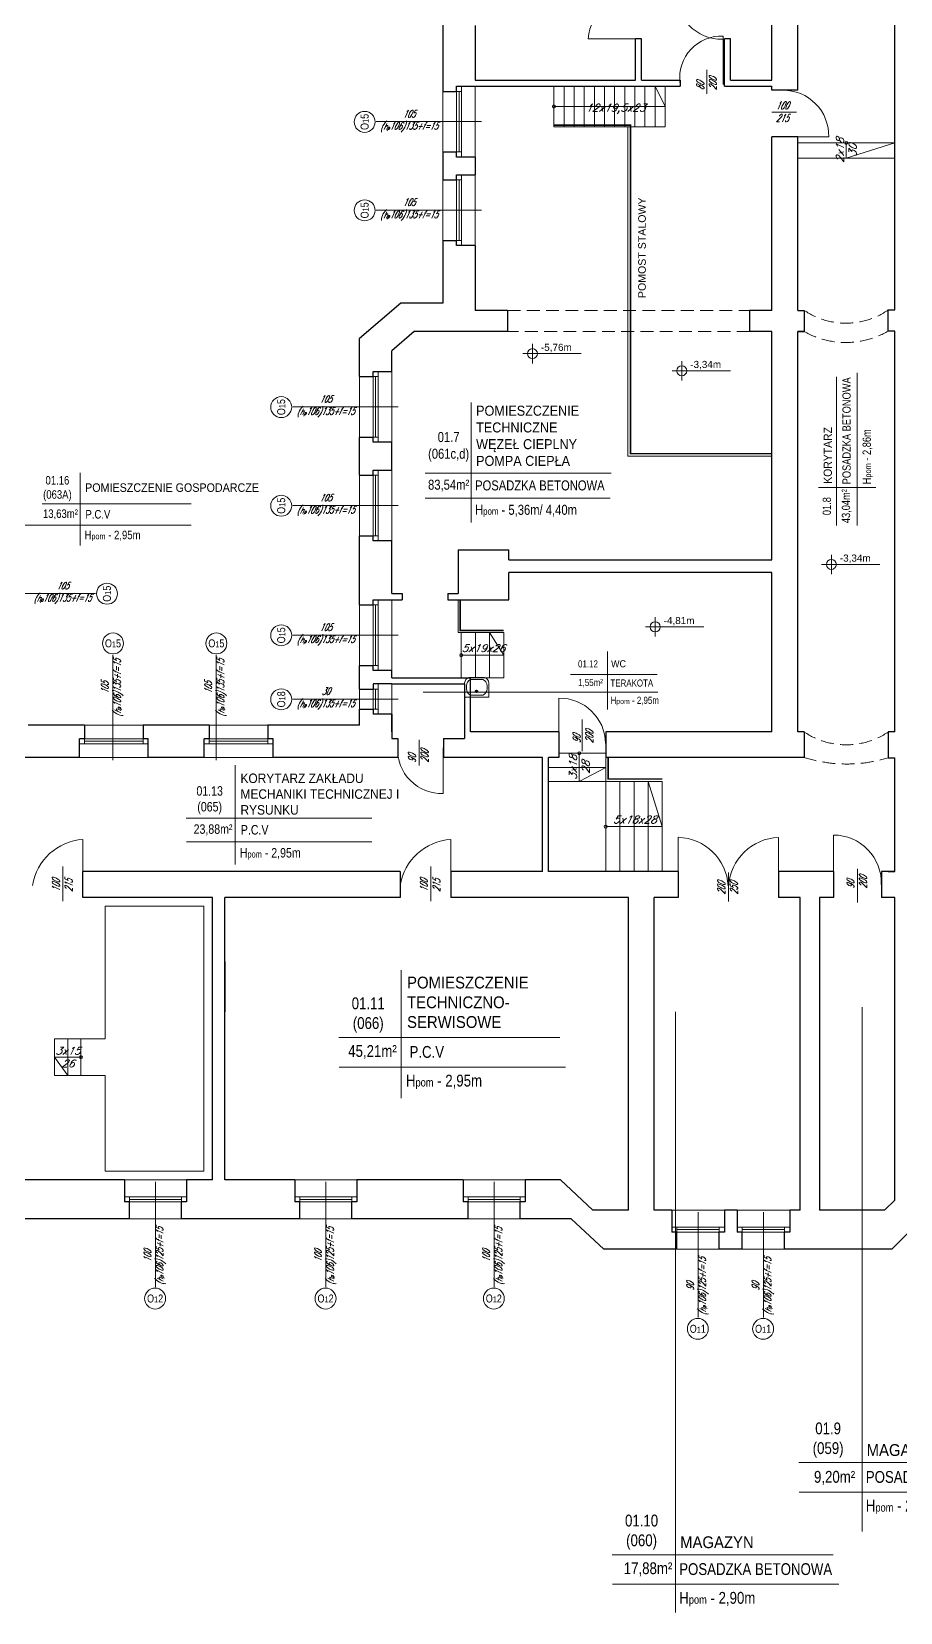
# Model space of a CAD drawing. Header units: millimetres. Extents: x -18485 to 40303, y -22087 to 35064.
# Drawn here: x 5854 to 7572, y 22770 to 25898 of the extents above; entities that cross this region are included whole.
import ezdxf
from ezdxf.enums import TextEntityAlignment as Align

# ---------------------------------------------------------------- set-up
doc = ezdxf.new("R2010")
doc.units = ezdxf.units.MM
doc.linetypes.add('DASHED', pattern=[19.05, 12.7, -6.35])
doc.layers.get('0').update_dxf_attribs({"lineweight": 25})
for name, color, linetype, lineweight in [('01 parter - ściany', 2, 'Continuous', 25), ('03-01_okna', 5, 'Continuous', 15), ('03-02_schody', 6, 'Continuous', 5), ('03_drzwi', 1, 'Continuous', 0), ('04-1_widok', 251, 'Continuous', 5), ('04-2_nad', 251, 'DASHED', 5), ('05-03_opis', 10, 'Continuous', 5), ('07_wyposażenie', 253, 'Continuous', 5)]:
    doc.layers.add(name, color=color, linetype=linetype, lineweight=lineweight)
doc.styles.add('arial', font='arial.ttf')
doc.styles.add('ariel', font='arial.ttf', dxfattribs={"width": 0.8})
doc.styles.add('ariel_wym', font='simplex.shx', dxfattribs={"width": 0.65, "oblique": 25})

# ---------------------------------------------------------------- blocks, each defined once
blk = doc.blocks.new('kota rzutowa')
at = {"ltscale": 0.5}
for p, q in [((-20.6, 0), (102.8, 0)), ((0, -20.6), (0, 20.6))]:
    blk.add_line(p, q, dxfattribs=at)
blk.add_circle((0, 0), 10.6, dxfattribs=at)
at = {"ltscale": 0.5, "style": 'arial'}
blk.add_attdef('POZ._POSADKI_WYKOŃCZONWJ', text='', height=15, dxfattribs=at).set_placement((17.9, 1.4), align=Align.BOTTOM_LEFT)
blk.add_attdef('POZ._POSADZKI_KONSTRUKCJA', text='', height=15, dxfattribs=at).set_placement((17, -5), align=Align.TOP_LEFT)
blk = doc.blocks.new('UMYWALKA')
at = {"layer": '07_wyposażenie', "ltscale": 2}
for p, q in [((-0.2, 59.9), (-0.2, 0)), ((-0.1, 60), (34.7, 60)), ((4.7, 14.8), (4.7, 44.8)), ((28.1, 55.5), (18.6, 55.5)), ((43.7, 14.8), (43.7, 44.9)), ((48.7, 49.4), (48.7, 10.1)), ((35.4, 0), (0, 0)), ((10.7, 29.5), (18.2, 29.5)), ((14.4, 25.7), (14.4, 33.2)), ((28.2, 4.6), (18.7, 4.6))]:
    blk.add_line(p, q, dxfattribs=at)
blk.add_circle((14.4, 29.5), 3, dxfattribs=at)
for centre, radius, start, end in [((20.4, 38.7), 16.9, 89.6663, 158.5578), ((27.9, 38.5), 16.9, 21.6503, 90.3572), ((33, 43.2), 16.9, 21.5609, 85.1722), ((20.2, 21.5), 16.9, 203.3871, 272.094), ((28.1, 21.5), 16.9, 267.9566, 336.6635), ((33.2, 16.7), 16.8, 276.0033, 336.7882)]:
    blk.add_arc(centre, radius, start, end, dxfattribs=at)

msp = doc.modelspace()

# ---------------------------------------------------------------- linework, layer by layer
at = {"layer": '01 parter - ściany'}
for p, q in [((7561.1, 25347.7), (7561.1, 26305.8)), ((7369.1, 25782.7), (7369.1, 26118.1)), ((7318.1, 25802.3), (7318.1, 26056.3)), ((6667.1, 25920.3), (6667.1, 25780.3)), ((6731.1, 25910.3), (6731.1, 25802.3)), ((7048.1, 25802.3), (7048.1, 25884.3)), ((7060.1, 25884.3), (7048.1, 25884.3)), ((7060.1, 25802.3), (7060.1, 25884.3)), ((7224.2, 25790.3), (7224.2, 25884.3)), ((7236.2, 25884.3), (7224.2, 25884.3)), ((7236.2, 25802.3), (7236.2, 25884.3)), ((6667.1, 25780.3), (6694.1, 25780.3)), ((6694.1, 25790.3), (6731.1, 25790.3)), ((6694.1, 25780.3), (6694.1, 25790.3)), ((6731.1, 25802.3), (7048.1, 25802.3)), ((6731.1, 25790.3), (7136.2, 25790.3)), ((7060.1, 25802.3), (7136.2, 25802.3)), ((7136.2, 25802.3), (7136.2, 25790.3)), ((7224.2, 25790.3), (7318.1, 25790.3)), ((7236.2, 25802.3), (7318.1, 25802.3)), ((7318.1, 25782.7), (7318.1, 25790.3)), ((7369.1, 25782.7), (7318.1, 25782.7)), ((7318.1, 25346.8), (7318.1, 25690.2)), ((7369.1, 25690.2), (7318.1, 25690.2)), ((7369.1, 25346.8), (7369.1, 25690.2)), ((6667.1, 25660.3), (6667.1, 25605.3)), ((6667.1, 25660.3), (6694.1, 25660.3)), ((6694.1, 25650.3), (6694.1, 25660.3)), ((6731.1, 25650.3), (6694.1, 25650.3)), ((6731.1, 25650.3), (6731.1, 25615.3)), ((6667.1, 25605.3), (6694.1, 25605.3)), ((6694.1, 25615.3), (6731.1, 25615.3)), ((6694.1, 25605.3), (6694.1, 25615.3)), ((6667.1, 25485.3), (6667.1, 25361.1)), ((6667.1, 25485.3), (6694.1, 25485.3)), ((6694.1, 25475.3), (6694.1, 25485.3)), ((6731.1, 25475.3), (6694.1, 25475.3)), ((6731.1, 25475.3), (6731.1, 25346.8)), ((6584.1, 25361.1), (6502.1, 25291.3)), ((6667.1, 25361.1), (6584.1, 25361.1)), ((6795.1, 25346.8), (6731.1, 25346.8)), ((6795.1, 25346.8), (6795.1, 25304.8)), ((7318.1, 25346.8), (7274, 25346.8)), ((7274, 25346.8), (7274, 25304.8)), ((7369, 25346.8), (7382, 25346.8)), ((7382, 25346.8), (7382, 25304.8)), ((7548.1, 25305.7), (7548.1, 25347.7)), ((7548.1, 25347.7), (7561.1, 25347.7)), ((6502.1, 25215.9), (6502.1, 25291.3)), ((6610.3, 25304.8), (6566.1, 25267.1)), ((6795.1, 25304.8), (6610.3, 25304.8)), ((7318.1, 25304.8), (7274, 25304.8)), ((7318.1, 24852.9), (7318.1, 25304.8)), ((7382, 25304.8), (7369, 25304.8)), ((7369, 25304.8), (7382, 25304.8)), ((7369.1, 24512.5), (7369.1, 25304.8)), ((7561.1, 25305.7), (7548.1, 25305.7)), ((7561.1, 24512.5), (7561.1, 25305.7)), ((6566.1, 25225.9), (6566.1, 25267.1)), ((6502.1, 25215.9), (6529.1, 25215.9)), ((6529.1, 25225.9), (6566.1, 25225.9)), ((6529.1, 25215.9), (6529.1, 25225.9)), ((6502.1, 25020.7), (6502.1, 25095.9)), ((6502.1, 25095.9), (6529.1, 25095.9)), ((6529.1, 25085.9), (6529.1, 25095.9)), ((6566.1, 25085.9), (6529.1, 25085.9)), ((6566.1, 25030.7), (6566.1, 25085.9)), ((6529.1, 25030.7), (6566.1, 25030.7)), ((6529.1, 25020.7), (6529.1, 25030.7)), ((6502.1, 25020.7), (6529.1, 25020.7)), ((6502.1, 24764.3), (6502.1, 24900.7)), ((6502.1, 24900.7), (6529.1, 24900.7)), ((6529.1, 24890.7), (6529.1, 24900.7)), ((6566.1, 24890.7), (6529.1, 24890.7)), ((6566.1, 24786.3), (6566.1, 24890.7)), ((6697.5, 24872.9), (6697.5, 24786.3)), ((6697.5, 24872.9), (6797.5, 24872.9)), ((6797.5, 24852.9), (6797.5, 24872.9)), ((6797.5, 24852.9), (7318.1, 24852.9)), ((7318.1, 24827.9), (6797.5, 24827.9)), ((6797.5, 24774.3), (6797.5, 24827.9)), ((7318.1, 24512.5), (7318.1, 24827.9)), ((6566.1, 24786.3), (6586.8, 24786.3)), ((6586.8, 24786.3), (6586.8, 24774.3)), ((6676.8, 24786.3), (6676.8, 24774.3)), ((6676.8, 24786.3), (6697.5, 24786.3)), ((6502.1, 24764.3), (6529.1, 24764.3)), ((6529.1, 24774.3), (6566.1, 24774.3)), ((6529.1, 24764.3), (6529.1, 24774.3)), ((6566.1, 24774.3), (6586.8, 24774.3)), ((6676.8, 24774.3), (6797.5, 24774.3)), ((6697.5, 24774.3), (6697.5, 24772.9)), ((6502.1, 24597.5), (6502.1, 24644.3)), ((6502.1, 24644.3), (6529.1, 24644.3)), ((6529.1, 24634.3), (6529.1, 24644.3)), ((6566.1, 24634.3), (6529.1, 24634.3)), ((6566.1, 24619.5), (6566.1, 24634.3)), ((6502.1, 24597.5), (6529.1, 24597.5)), ((6566.1, 24607.5), (6529.1, 24607.5)), ((6566.1, 24607.5), (6529.1, 24607.5)), ((6529.1, 24607.4), (6529.1, 24597.5)), ((6566.1, 24619.5), (6722.1, 24619.5)), ((6566.1, 24607.5), (6710.1, 24607.5)), ((6710.1, 24607.5), (6710.1, 24499.5)), ((6722.1, 24512.5), (6722.1, 24619.5)), ((6502.1, 24526.2), (6502.1, 24557.8)), ((6502.1, 24557.8), (6525.2, 24557.8)), ((6502.1, 24557.8), (6529.1, 24557.8)), ((6529.1, 24557.8), (6529.1, 24547.8)), ((5958.1, 24526.1), (5846.5, 24526.2)), ((5958.1, 24526.1), (5958.1, 24499.1)), ((6205.1, 24526.2), (6074.1, 24526.1)), ((6074.1, 24526.1), (6074.1, 24499.1)), ((6205.1, 24526.2), (6205.1, 24499.1)), ((6502.1, 24526.2), (6321, 24526.2)), ((6321.1, 24526.1), (6321.1, 24499.1)), ((6566.1, 24547.8), (6529.1, 24547.8)), ((6566.1, 24512.5), (6566.1, 24547.8)), ((6566.1, 24547.8), (6566.1, 24499.5)), ((5948.1, 24462.1), (5948.1, 24499.1)), ((5958.1, 24499.1), (5948.1, 24499.1)), ((6084.1, 24499.1), (6074.1, 24499.1)), ((6084.1, 24462.1), (6084.1, 24499.1)), ((6195.1, 24462.1), (6195.1, 24499.1)), ((6205.1, 24499.1), (6195.1, 24499.1)), ((6331.1, 24499.1), (6321.1, 24499.1)), ((6331.1, 24462.1), (6331.1, 24499.1)), ((6331.1, 24462.1), (6331.1, 24499.1)), ((6566.1, 24499.5), (6578.1, 24499.5)), ((6578.1, 24499.5), (6578.1, 24462.1)), ((6668.1, 24499.5), (6710.1, 24499.5)), ((6668.1, 24499.5), (6668.1, 24462.1)), ((6896.6, 24512.5), (6722.1, 24512.5)), ((6896.5, 24512.5), (6896.5, 24462.1)), ((7318.1, 24512.5), (6989.2, 24512.5)), ((6989.2, 24512.5), (6989.2, 24462.1)), ((7382.1, 24512.5), (7369.1, 24512.5)), ((7382.1, 24512.5), (7382.1, 24462.1)), ((7548.2, 24512.5), (7548.2, 24461.5)), ((7561.1, 24512.5), (7548.2, 24512.5)), ((5948.1, 24462.1), (5807.5, 24462.1)), ((6195.1, 24462.1), (6084.1, 24462.1)), ((6579.2, 24462.1), (6331.1, 24462.1)), ((6864.2, 24462.1), (6667.9, 24462.1)), ((6864.2, 24236.1), (6864.2, 24462.1)), ((6896.5, 24462.1), (6876.2, 24462.1)), ((6876.2, 24236.1), (6876.2, 24462.1)), ((7382.1, 24462.1), (6989.2, 24462.1)), ((7548.2, 24461.5), (7561.2, 24461.5)), ((7561.1, 24236.1), (7561.2, 24461.5)), ((7561.2, 24403.1), (7561.2, 24461.5)), ((6582.5, 24236.1), (5955.1, 24236.1)), ((5955.1, 24185), (5955.1, 24236.1)), ((6582.5, 24236.1), (6582.5, 24185)), ((6683, 24236.1), (6683, 24185)), ((6864.2, 24236.1), (6683, 24236.1)), ((7132.8, 24236.1), (6876.2, 24236.1)), ((7132.3, 24236.1), (7132.3, 24185)), ((7440, 24236.1), (7330.8, 24236.1)), ((7330.8, 24236.1), (7330.8, 24185)), ((7439.6, 24236.1), (7439.6, 24185)), ((7561.1, 24236.1), (7534.5, 24236.1)), ((7534.5, 24236.1), (7534.5, 24185)), ((7548.1, 24236.1), (7561.1, 24236.1)), ((6211.1, 24185), (5955.1, 24185)), ((6211.1, 23626.1), (6211.1, 24185)), ((6582.5, 24185), (6236.1, 24185)), ((6236.1, 23626.1), (6236.1, 24185)), ((7034.1, 24185), (6683, 24185)), ((7034.1, 23566.1), (7034.1, 24185)), ((7132.3, 24185), (7085.1, 24185)), ((7085.1, 23566.1), (7085.1, 24185)), ((7374.1, 24185), (7330.8, 24185)), ((7374.1, 23566.1), (7374.1, 24185)), ((7439.6, 24185), (7412.1, 24185)), ((7412.1, 24185), (7412.1, 23566.1)), ((7561.1, 24185), (7534.5, 24185)), ((7561.1, 23586.1), (7561.1, 24185)), ((6236.1, 24058.4), (6236.1, 23958.4)), ((6037.1, 23626.1), (5823.8, 23626.1)), ((6037.1, 23626.1), (6037.1, 23582.6)), ((6211.1, 23626.1), (6159.8, 23626.1)), ((6159.8, 23626.1), (6159.8, 23582.6)), ((6374.3, 23626.1), (6236.1, 23626.1)), ((6374.3, 23626.1), (6374.3, 23582.6)), ((6707.1, 23626.1), (6497, 23626.1)), ((6497, 23626.1), (6497, 23582.6)), ((6707.1, 23626.1), (6707.1, 23582.6)), ((6899.6, 23626.1), (6829.8, 23626.1)), ((6829.8, 23626.1), (6829.8, 23582.6)), ((6963.8, 23566.1), (6899.6, 23626.1)), ((6047, 23582.6), (6037.1, 23582.6)), ((6047, 23549.1), (6047, 23582.6)), ((6149.8, 23549.1), (6149.8, 23582.6)), ((6159.7, 23582.6), (6149.8, 23582.6)), ((6384.2, 23582.6), (6374.3, 23582.6)), ((6384.2, 23549.1), (6384.2, 23582.6)), ((6487, 23549.1), (6487, 23582.6)), ((6496.9, 23582.6), (6487, 23582.6)), ((6717, 23582.6), (6707.1, 23582.6)), ((6717, 23549.1), (6717, 23582.6)), ((6819.8, 23549.1), (6819.8, 23582.6)), ((6829.7, 23582.6), (6819.8, 23582.6)), ((7034.1, 23566.1), (6963.8, 23566.1)), ((7119.8, 23566.1), (7085.1, 23566.1)), ((7119.8, 23566.1), (7119.8, 23522.6)), ((7249, 23566.1), (7224, 23566.1)), ((7224, 23566.1), (7224, 23522.6)), ((7249, 23566.1), (7249, 23522.6)), ((7374.1, 23566.1), (7353.2, 23566.1)), ((7353.2, 23566.1), (7353.2, 23522.6)), ((7541, 23566.1), (7412.1, 23566.1)), ((7541, 23566.1), (7561.1, 23586.1)), ((6047, 23549.1), (5813.8, 23549.1)), ((6384.2, 23549.1), (6149.8, 23549.1)), ((6717, 23549.1), (6487, 23549.1)), ((6921, 23549.1), (6819.8, 23549.1)), ((6985.3, 23489.1), (6921, 23549.1)), ((7555.1, 23489.1), (7615.1, 23549.1)), ((7129.8, 23522.6), (7119.8, 23522.6)), ((7129.8, 23489.1), (7129.8, 23522.6)), ((7214, 23489.1), (7214, 23522.6)), ((7224, 23522.6), (7214, 23522.6)), ((7259, 23522.6), (7249, 23522.6)), ((7259, 23489.1), (7259, 23522.6)), ((7343.2, 23489.1), (7343.2, 23522.6)), ((7353.2, 23522.6), (7343.2, 23522.6)), ((7129.8, 23489.1), (6985.3, 23489.1)), ((7259, 23489.1), (7214, 23489.1)), ((7555.1, 23489.1), (7343.2, 23489.1))]:
    msp.add_line(p, q, dxfattribs=at)
at = {"layer": '03-01_okna', "linetype": 'Continuous', "lineweight": 0}
for p, q in [((6667.1, 25660.3), (6667.1, 25780.3)), ((6694.1, 25660.3), (6694.1, 25780.3)), ((6704.1, 25780.3), (6694.1, 25780.3)), ((6699.1, 25660.3), (6699.1, 25780.3)), ((6704.1, 25650.3), (6704.1, 25790.3)), ((6704.1, 25790.3), (6704.1, 25780.3)), ((6704.1, 25660.3), (6694.1, 25660.3)), ((6704.1, 25650.3), (6704.1, 25660.3)), ((6667.1, 25485.3), (6667.1, 25605.3)), ((6694.1, 25485.3), (6694.1, 25605.3)), ((6704.1, 25605.3), (6694.1, 25605.3)), ((6699.1, 25485.3), (6699.1, 25605.3)), ((6704.1, 25475.3), (6704.1, 25615.3)), ((6704.1, 25615.3), (6704.1, 25605.3)), ((6704.1, 25485.3), (6694.1, 25485.3)), ((6704.1, 25475.3), (6704.1, 25485.3)), ((6502.1, 25095.9), (6502.1, 25215.9)), ((6529.1, 25095.9), (6529.1, 25215.9)), ((6539.1, 25215.9), (6529.1, 25215.9)), ((6534.1, 25095.9), (6534.1, 25215.9)), ((6539.1, 25085.9), (6539.1, 25225.9)), ((6539.1, 25225.9), (6539.1, 25215.9)), ((6539.1, 25095.9), (6529.1, 25095.9)), ((6539.1, 25085.9), (6539.1, 25095.9)), ((6539.1, 24890.7), (6539.1, 25030.7)), ((6539.1, 25030.7), (6539.1, 25020.7)), ((6502.1, 24900.7), (6502.1, 25020.7)), ((6529.1, 24900.7), (6529.1, 25020.7)), ((6539.1, 25020.7), (6529.1, 25020.7)), ((6534.1, 24900.7), (6534.1, 25020.7)), ((6539.1, 24900.7), (6529.1, 24900.7)), ((6539.1, 24890.7), (6539.1, 24900.7)), ((6502.1, 24644.3), (6502.1, 24764.3)), ((6529.1, 24644.3), (6529.1, 24764.3)), ((6539.1, 24764.3), (6529.1, 24764.3)), ((6534.1, 24644.3), (6534.1, 24764.3)), ((6539.1, 24634.3), (6539.1, 24774.3)), ((6539.1, 24774.3), (6539.1, 24764.3)), ((6539.1, 24644.3), (6529.1, 24644.3)), ((6539.1, 24634.3), (6539.1, 24644.3)), ((6502.1, 24557.8), (6502.1, 24597.5)), ((6529.1, 24597.5), (6529.1, 24557.8)), ((6529.1, 24597.5), (6539.1, 24597.5)), ((6534.1, 24597.5), (6534.1, 24557.8)), ((6539.1, 24607.5), (6539.1, 24547.8)), ((6529.1, 24557.8), (6539.1, 24557.8)), ((5958.1, 24526.1), (6074.1, 24526.1)), ((6205.1, 24526.2), (6321.1, 24526.1)), ((6074.1, 24499.1), (5958.1, 24499.1)), ((5958.1, 24499.1), (5958.1, 24489.1)), ((6074.1, 24499.1), (6074.1, 24489.1)), ((6321.1, 24499.1), (6205.1, 24499.1)), ((6205.1, 24499.1), (6205.1, 24489.1)), ((6321.1, 24499.1), (6321.1, 24489.1)), ((6084.1, 24489.1), (5948.1, 24489.1)), ((6074.1, 24494.1), (5958.1, 24494.1)), ((6331.1, 24489.1), (6195.1, 24489.1)), ((6321.1, 24494.1), (6205.1, 24494.1)), ((6159.8, 23592.6), (6037.1, 23592.6)), ((6047, 23582.6), (6047, 23592.6)), ((6149.8, 23587.6), (6047, 23587.6)), ((6149.8, 23582.6), (6149.8, 23592.6)), ((6497, 23592.6), (6374.3, 23592.6)), ((6384.2, 23582.6), (6384.2, 23592.6)), ((6487, 23587.6), (6384.2, 23587.6)), ((6487, 23582.6), (6487, 23592.6)), ((6829.8, 23592.6), (6707.1, 23592.6)), ((6717, 23582.6), (6717, 23592.6)), ((6819.8, 23587.6), (6717, 23587.6)), ((6819.8, 23582.6), (6819.8, 23592.6)), ((6149.8, 23582.6), (6047, 23582.6)), ((6487, 23582.6), (6384.2, 23582.6)), ((6819.8, 23582.6), (6717, 23582.6)), ((6047, 23549.1), (6149.8, 23549.1)), ((6384.2, 23549.1), (6487, 23549.1)), ((6717, 23549.1), (6819.8, 23549.1)), ((7224, 23532.6), (7119.8, 23532.6)), ((7129.8, 23522.6), (7129.8, 23532.6)), ((7129.8, 23522.6), (7129.8, 23532.6)), ((7214, 23527.6), (7129.8, 23527.6)), ((7214, 23522.6), (7214, 23532.6)), ((7353.2, 23532.6), (7249, 23532.6)), ((7259, 23522.6), (7259, 23532.6)), ((7343.2, 23527.6), (7259, 23527.6)), ((7343.2, 23522.6), (7343.2, 23532.6)), ((7214, 23522.6), (7129.8, 23522.6)), ((7343.2, 23522.6), (7259, 23522.6)), ((7129.8, 23489.1), (7214, 23489.1)), ((7259, 23489.1), (7343.2, 23489.1))]:
    msp.add_line(p, q, dxfattribs=at)
at = {"layer": '03-02_schody'}
for p, q in [((6886.9, 25790.3), (6886.9, 25710.3)), ((6906.9, 25790.3), (6906.9, 25710.3)), ((6926.9, 25790.3), (6926.9, 25710.3)), ((6946.9, 25790.3), (6946.9, 25710.3)), ((6966.9, 25790.3), (6966.9, 25710.3)), ((6986.9, 25790.3), (6986.9, 25710.3)), ((6986.9, 25790.3), (6986.9, 25710.3)), ((7006.9, 25790.3), (7006.9, 25710.3)), ((7026.9, 25790.3), (7026.9, 25710.3)), ((7046.9, 25790.3), (7046.9, 25710.3)), ((7066.9, 25790.3), (7066.9, 25710.3)), ((7086.9, 25790.3), (7086.9, 25710.3)), ((7106.9, 25750.3), (7086.9, 25790.3)), ((7106.9, 25790.3), (7106.9, 25710.3)), ((6886.9, 25750.3), (7106.9, 25750.3)), ((6886.9, 25710.3), (7106.9, 25710.3)), ((7369.1, 25678.3), (7561.1, 25678.3)), ((7465.1, 25678.3), (7465.1, 25648.3)), ((7465.1, 25648.3), (7561.1, 25678.3)), ((7369.1, 25648.3), (7561.1, 25648.3)), ((6697.5, 24772.9), (6697.5, 24709.5)), ((6697.5, 24709.5), (6787.5, 24709.5)), ((6703.5, 24709.5), (6703.5, 24619.5)), ((6731.5, 24709.5), (6731.5, 24619.5)), ((6759.5, 24619.5), (6759.5, 24709.6)), ((6787.5, 24664.5), (6759.5, 24709.6)), ((6787.5, 24709.6), (6787.5, 24619.5)), ((6703.5, 24664.5), (6787.5, 24664.5)), ((6722.1, 24619.5), (6787.6, 24619.5)), ((6896.5, 24470.4), (6989.2, 24470.4)), ((6937, 24414.4), (6937, 24470.4)), ((6989.2, 24442.4), (6876.2, 24442.4)), ((6937, 24414.4), (6989.2, 24442.4)), ((6989.2, 24414.4), (6989.2, 24462.1)), ((6876.2, 24414.4), (6989.2, 24414.4)), ((6989.2, 24414.4), (7101.2, 24414.4)), ((6989.2, 24236.1), (6989.2, 24414.4)), ((7017.2, 24236.1), (7017.2, 24414.4)), ((7045.2, 24236.1), (7045.2, 24414.4)), ((7073.2, 24236.1), (7073.2, 24414.4)), ((7101.2, 24325.2), (7073.2, 24414.4)), ((7101.2, 24236.1), (7101.2, 24414.4)), ((6989.2, 24325.2), (7101.2, 24325.2)), ((5999.1, 23905), (5899.1, 23905)), ((5899.1, 23833), (5899.1, 23905)), ((5925.1, 23833), (5925.1, 23905)), ((5951.1, 23833), (5951.1, 23905)), ((5951.1, 23869), (5899.1, 23869)), ((5899.1, 23869), (5925.1, 23833)), ((5999.1, 23833), (5899.1, 23833))]:
    msp.add_line(p, q, dxfattribs=at)
at = {"layer": '03-02_schody', "const_width": 3}
for points in [[(6701.5, 24772.9), (6701.5, 24713.5), (6787.5, 24713.5)], [(7101.2, 24419.4), (6994.2, 24419.4), (6994.2, 24462.1)]]:
    msp.add_lwpolyline(points, dxfattribs=at)
at = {"layer": '03-02_schody'}
for centre in [(6886.9, 25750.3), (7465.2, 25678.3), (6703.5, 24664.5), (6937, 24470.4), (6989.2, 24325.2), (5951.1, 23869)]:
    msp.add_circle(centre, 3, dxfattribs=at)
at = {"layer": '03_drzwi'}
for p, q in [((6954.6, 25884.3), (7054, 25884.3)), ((7221.6, 25889.8), (7221.6, 25794.1)), ((7189.6, 25823), (7189.6, 25775.1)), ((7317.8, 25739.1), (7366.8, 25739.1)), ((7430.4, 25690.2), (7340.4, 25690.2)), ((6896.6, 24579.4), (6896.6, 24479.4)), ((6942.9, 24474.8), (6942.9, 24537.1)), ((6619.9, 24446), (6619.9, 24497.2)), ((6667.9, 24390.9), (6667.9, 24480.9)), ((7440.1, 24308.5), (7440, 24208.5)), ((5955.1, 24299.8), (5955.1, 24209.8)), ((6682.7, 24299.8), (6682.7, 24209.8)), ((7132.8, 24304.1), (7132.8, 24204.1)), ((7331.2, 24303.7), (7331.2, 24203.7)), ((5915.6, 24177.5), (5915.6, 24246.6)), ((6643.2, 24177.5), (6643.2, 24246.6)), ((7232.1, 24176.7), (7232.1, 24234.5)), ((7487.4, 24175.1), (7487.4, 24241.5))]:
    msp.add_line(p, q, dxfattribs=at)
for centre, radius, start, end in [((7052.1, 25876.5), 97.8, 88.8241, 175.4334), ((7217.7, 25970.5), 87.1, 179.5388, 278.2069), ((7218.3, 25807.1), 82.7, 87.7673, 186.4354), ((7340.2, 25692.4), 90.2, 358.5799, 90.4316), ((6897.8, 24488.1), 91.3, 1.1682, 90.7537), ((6664, 24476.9), 86.1, 176.7861, 272.5686), ((7439.8, 24213.8), 94.7, 358.0559, 89.8477), ((5962.5, 24191.3), 108.8, 93.903, 170.7197), ((6690.1, 24191.3), 108.8, 93.903, 170.7197), ((7129.3, 24201.8), 102.4, 3.4652, 88.0483), ((7334.6, 24201.4), 102.4, 91.9142, 176.4973)]:
    msp.add_arc(centre, radius, start, end, dxfattribs=at)
at = {"layer": '04-1_widok'}
for p, q in [((6731.1, 25650.3), (6731.1, 25790.3)), ((7033.1, 25710.3), (7033.1, 25058.3)), ((6731.1, 25475.3), (6731.1, 25615.3)), ((6566.1, 25085.9), (6566.1, 25225.9)), ((7033.1, 25058.3), (7318.1, 25058.3)), ((6566.1, 24890.7), (6566.1, 25030.7)), ((6566.1, 24634.3), (6566.1, 24774.3)), ((6566.1, 24547.8), (6566.1, 24607.5)), ((5948.1, 24462.1), (6084.1, 24462.1)), ((6195.1, 24462.1), (6331.1, 24462.1)), ((6194.1, 24168), (5999.1, 24168)), ((5999.1, 23905), (5999.1, 24168)), ((6194.1, 23643.1), (6194.1, 24168)), ((5999.1, 23643.1), (5999.1, 23833)), ((6194.1, 23643.1), (5999.1, 23643.1)), ((6037.1, 23626.1), (6159.8, 23626.1)), ((6374.3, 23626.1), (6497, 23626.1)), ((6707.1, 23626.1), (6829.8, 23626.1)), ((7119.8, 23566.1), (7224, 23566.1)), ((7249, 23566.1), (7353.2, 23566.1))]:
    msp.add_line(p, q, dxfattribs=at)
at = {"layer": '04-1_widok', "const_width": 3}
msp.add_lwpolyline([(6886.9, 25713.3), (7038.1, 25713.3), (7038.1, 25063.3), (7318.1, 25063.3)], dxfattribs=at)
at = {"layer": '04-2_nad', "ltscale": 2}
for p, q in [((6795.1, 25346.8), (7274, 25346.8)), ((7274, 25304.8), (6795.1, 25304.8))]:
    msp.add_line(p, q, dxfattribs=at)
for centre, radius, start, end in [((7464.4, 25468.3), 146.8, 235.8679, 304.7617), ((7464.2, 25451.7), 168.4, 240.7556, 299.8741), ((7465.1, 24636), 148.9, 236.1102, 303.89), ((7465.7, 24730.4), 281.3, 252.505, 287.0665)]:
    msp.add_arc(centre, radius, start, end, dxfattribs=at)
at = {"layer": '05-03_opis', "lineweight": 0}
for p, q in [((6743.5, 25720.3), (6535.1, 25720.3)), ((6743.5, 25545.3), (6535.1, 25545.3)), ((6578.5, 25155.9), (6370.1, 25155.9)), ((6578.5, 24960.7), (6370.1, 24960.7)), ((5771.6, 24786.6), (5980, 24786.6)), ((6578.5, 24704.3), (6370.1, 24704.3)), ((6014.1, 24456.7), (6014.1, 24665.1)), ((6218.6, 24456.7), (6218.6, 24665.1)), ((6578.5, 24577.6), (6370.1, 24577.6)), ((6098.4, 23622.4), (6098.4, 23414)), ((6435.6, 23622.4), (6435.6, 23414)), ((6768.4, 23622.4), (6768.4, 23414)), ((7171.9, 23562.4), (7171.9, 23354)), ((7301.1, 23562.4), (7301.1, 23354))]:
    msp.add_line(p, q, dxfattribs=at)
at = {"layer": '05-03_opis'}
for p, q in [((7445.8, 24921.2), (7445.8, 25215.6)), ((7486.6, 24921.2), (7486.6, 25223.4)), ((6722.8, 25164.4), (6722.8, 24926.9)), ((5949.8, 25025.2), (5949.8, 24881.7)), ((6632.4, 25024.5), (6999.8, 25024.5)), ((7410.3, 24996), (7523.9, 24996)), ((5874.4, 24963.8), (6169.5, 24963.8)), ((6632.4, 24975.1), (6998.1, 24975.1)), ((5614.9, 24921.8), (6169, 24921.8)), ((6993.1, 24672), (6993.1, 24556.8)), ((6919.4, 24626.4), (7090.7, 24626.4)), ((6627.9, 24591.4), (7092.4, 24591.4)), ((6256.1, 24446.8), (6256.1, 24250.4)), ((6159.5, 24341.7), (6526.5, 24341.7)), ((6160, 24295), (6526.3, 24295)), ((6584.4, 23787.9), (6584.4, 24041.2)), ((7496.5, 23968.1), (7496.5, 22930.5)), ((7127.4, 23959), (7127.4, 22770.2)), ((6461.6, 23907.9), (6898.4, 23907.9)), ((6462.2, 23849.5), (6909.6, 23849.5)), ((7371.3, 23066.7), (7808.1, 23066.7)), ((7371.9, 23008.4), (7819.3, 23008.4)), ((7002.3, 22884.3), (7439.1, 22884.3)), ((7002.8, 22826), (7450.2, 22826))]:
    msp.add_line(p, q, dxfattribs=at)
at = {"layer": '05-03_opis', "lineweight": 0}
for centre in [(6512.4, 25719.8), (6512.4, 25544.8), (6347.4, 25155.4), (6347.4, 24960.2), (6002.7, 24786.1), (6347.4, 24703.8), (6014.6, 24687.8), (6219.1, 24687.8), (6347.4, 24577.1), (6097.9, 23391.3), (6435.1, 23391.3), (6767.9, 23391.3), (7171.4, 23331.3), (7300.6, 23331.3)]:
    msp.add_circle(centre, 20.7, dxfattribs=at)

# ---------------------------------------------------------------- block references
at = {"layer": '01 parter - ściany', "xscale": -0.7999999999992724, "yscale": 0.7999999999992724, "zscale": 0.8, "rotation": 270}
msp.add_blockref('UMYWALKA', (6710.1, 24581.6), dxfattribs=at)
at = {"layer": '05-03_opis', "xscale": 0.9359999999996944, "yscale": 0.9359999999978754, "zscale": 0.9359999999996944}
for p, values in [((6844.3, 25261.2), {'POZ._POSADKI_WYKOŃCZONWJ': '-5,76m'}), ((7139.7, 25227.3), {'POZ._POSADKI_WYKOŃCZONWJ': '-3,34m'}), ((7435.6, 24844.1), {'POZ._POSADKI_WYKOŃCZONWJ': '-3,34m'}), ((7087.1, 24720.5), {'POZ._POSADKI_WYKOŃCZONWJ': '-4,81m'})]:
    msp.add_blockref('kota rzutowa', p, dxfattribs=at).add_auto_attribs(values)

# ---------------------------------------------------------------- texts
at = {"layer": '03_drzwi', "char_height": 15, "width": 160.59, "style": 'ariel_wym'}
for s, insert, attachment_point, rotation in [('80\\P200', (7208.7, 25782.7), 7, 90), ('100\\P215', (7325.7, 25719.9), 7, 0.0085), ('90\\P200', (6924.3, 24490.6), 1, 89.9915), ('90\\P200', (6598.4, 24451.9), 1, 89.9915), ('100\\P215', (5894.3, 24196.1), 1, 89.9915), ('100\\P215', (6622, 24196.1), 1, 89.9915), ('200\\P250', (7210.3, 24190.8), 1, 89.9915), ('90\\P200', (7465.9, 24202.7), 1, 89.9915)]:
    msp.add_mtext(s, dxfattribs=dict(at, insert=insert, attachment_point=attachment_point, rotation=rotation))
at = {"layer": '05-03_opis', "lineweight": 0, "attachment_point": 5}
for s, insert, char_height, width, style in [('{\\W1;12x19,5x23}', (7008.3, 25745.5), 15, 55, 'ariel_wym'), ('105\\P({\\H0.8333x;h\\H0.6x;p}106)135+f=15', (6600.3, 25721.4), 14.4, 62.661, 'ariel_wym'), ('105\\P({\\H0.8333x;h\\H0.6x;p}106)135+f=15', (6600.3, 25546.4), 14.4, 62.661, 'ariel_wym'), ('105\\P({\\H0.8333x;h\\H0.6x;p}106)135+f=15', (6435.3, 25157), 14.4, 62.661, 'ariel_wym'), ('105\\P({\\H0.8333x;h\\H0.6x;p}106)135+f=15', (6435.3, 24961.8), 14.4, 62.661, 'ariel_wym'), ('105\\P({\\H0.8333x;h\\H0.6x;p}106)135+f=15', (5914.9, 24787.7), 14.4, 62.661, 'ariel_wym'), ('105\\P({\\H0.8333x;h\\H0.6x;p}106)135+f=15', (6435.3, 24705.4), 14.4, 62.661, 'ariel_wym'), ('O{\\H0.7576x;1}5', (6014.6, 24687.8), 15.84, 75.194, 'ariel'), ('O{\\H0.7576x;1}5', (6219.1, 24687.8), 15.84, 75.194, 'ariel'), ('{\\W1;5x19x26}', (6746.9, 24678.4), 15, 55, 'ariel_wym'), ('30\\P({\\H0.8333x;h\\H0.6x;p}106)135+f=15', (6435.3, 24578.7), 14.4, 62.661, 'ariel_wym'), ('{\\W1;5x18x28}', (7046.6, 24339.2), 15, 55, 'ariel_wym'), ('{\\W1;3x15\\P26}', (5925.1, 23869), 15, 55, 'ariel_wym'), ('O{\\H0.7576x;1}2', (6097.9, 23391.3), 15.84, 75.194, 'ariel'), ('O{\\H0.7576x;1}2', (6435.1, 23391.3), 15.84, 75.194, 'ariel'), ('O{\\H0.7576x;1}2', (6767.9, 23391.3), 15.84, 75.194, 'ariel'), ('O{\\H0.7576x;1}1', (7171.4, 23331.3), 15.84, 75.194, 'ariel'), ('O{\\H0.7576x;1}1', (7300.6, 23331.3), 15.84, 75.194, 'ariel')]:
    msp.add_mtext(s, dxfattribs=dict(at, insert=insert, char_height=char_height, width=width, style=style))
at = {"layer": '05-03_opis', "lineweight": 0, "attachment_point": 5, "rotation": 90}
for s, insert, char_height, width, style in [('O{\\H0.7576x;1}5', (6512.4, 25719.8), 15.84, 75.194, 'ariel'), ('{\\W1;2x18\\P30}', (7465.1, 25663.3), 15, 55, 'ariel_wym'), ('O{\\H0.7576x;1}5', (6512.4, 25544.8), 15.84, 75.194, 'ariel'), ('O{\\H0.7576x;1}5', (6347.4, 25155.4), 15.84, 75.194, 'ariel'), ('O{\\H0.7576x;1}5', (6347.4, 24960.2), 15.84, 75.194, 'ariel'), ('O{\\H0.7576x;1}5', (6002.7, 24786.1), 15.84, 75.194, 'ariel'), ('O{\\H0.7576x;1}5', (6347.4, 24703.8), 15.84, 75.194, 'ariel'), ('105\\P({\\H0.8333x;h\\H0.6x;p}106)135+f=15', (6013, 24600), 14.4, 62.661, 'ariel_wym'), ('105\\P({\\H0.8333x;h\\H0.6x;p}106)135+f=15', (6217.5, 24600), 14.4, 62.661, 'ariel_wym'), ('O{\\H0.7576x;1}8', (6347.4, 24577.1), 15.84, 75.194, 'ariel'), ('{\\W1;3x18\\P28}', (6937, 24442.4), 15, 55, 'ariel_wym'), ('100\\P({\\H0.8333x;h\\H0.6x;p}106)125+f=15', (6097.3, 23475.4), 14.4, 62.661, 'ariel_wym'), ('100\\P({\\H0.8333x;h\\H0.6x;p}106)125+f=15', (6434.5, 23475.4), 14.4, 62.661, 'ariel_wym'), ('100\\P({\\H0.8333x;h\\H0.6x;p}106)125+f=15', (6767.4, 23475.4), 14.4, 62.661, 'ariel_wym'), ('90\\P({\\H0.8333x;h\\H0.6x;p}106)125+f=15', (7170.8, 23415.4), 14.4, 62.661, 'ariel_wym'), ('90\\P({\\H0.8333x;h\\H0.6x;p}106)125+f=15', (7300, 23415.4), 14.4, 62.661, 'ariel_wym')]:
    msp.add_mtext(s, dxfattribs=dict(at, insert=insert, char_height=char_height, width=width, style=style))
at = {"layer": '05-03_opis'}
for s, insert, char_height, width, attachment_point, rotation, style in [('POMOST STALOWY', (7053.5, 25371.2), 15, 222.154, 1, 89.9915, 'arial'), (' POSADZKA BETONOWA', (7465.8, 24997.5), 16.396, 225.952, 4, 90, 'ariel'), ('\\W0.9;{\\fArial|b0|i0|c238|p34;KORYTARZ}', (7428.6, 25003.7), 16.396, 249.646, 4, 90, 'ariel'), ('{\\fArial|b0|i0|c238|p34; H\\H0.7x;pom\\H1.429x; - 2,86m}', (7507.3, 24997.5), 16.396, 225.952, 4, 90, 'ariel'), ('{\\fArial|b0|i0|c238|p34;01.8}', (7426.7, 24959.4), 16.396, 76.239, 5, 90, 'ariel'), ('{\\fArial|b0|i0|c238|p34;43,04m²}', (7466, 24959.4), 16.396, 76.239, 5, 90, 'ariel')]:
    msp.add_mtext(s, dxfattribs=dict(at, insert=insert, char_height=char_height, width=width, attachment_point=attachment_point, rotation=rotation, style=style))
at = {"layer": '05-03_opis', "style": 'ariel'}
for s, insert, char_height, width, attachment_point in [('\\W0.9;{\\fArial|b0|i0|c238|p34;POMIESZCZENIE TECHNICZNE \\PWĘZEŁ CIEPLNY \\PPOMPA CIEPŁA}', (6732.9, 25098.5), 19.84, 328.266, 4), ('{\\fArial|b0|i0|c238|p34;01.7\\P}(061c,d)', (6678.5, 25076.7), 19.84, 92.249, 5), ('{\\fArial|b0|i0|c238|p34;01.16\\P(063A)}', (5904.6, 24994), 16.865, 78.417, 5), ('\\W0.9;{\\fArial|b0|i0|c238|p34;POMIESZCZENIE GOSPODARCZE}', (5959.4, 24996), 16.865, 337.54, 4), ('{\\fArial|b0|i0|c238|p34;83,54m²}', (6678.5, 25000), 19.84, 92.249, 5), (' POSADZKA BETONOWA', (6724.7, 25000.3), 19.84, 273.402, 4), ('{\\fArial|b0|i0|c238|p34;13,63m²}', (5910.6, 24943), 16.865, 78.417, 5), ('P.C.V', (5960.1, 24943.2), 16.86, 232.408, 4), ('{\\fArial|b0|i0|c238|p34; H\\H0.7x;pom\\H1.429x; - 5,36m/ 4,40m}', (6724.7, 24950.1), 19.84, 273.402, 4), ('{\\fArial|b0|i0|c238|p34; H\\H0.7x;pom\\H1.429x; - 2,95m}', (5953, 24900.6), 16.865, 232.408, 4), ('{\\fArial|b0|i0|c238|p34;01.12}', (6954.2, 24647.1), 14.054, 65.348, 5), ('\\W0.9;{\\fArial|b0|i0|c238|p34;WC}', (6999.9, 24647.4), 14.054, 213.982, 4), ('{\\fArial|b0|i0|c238|p34;1,55m²}', (6959.2, 24609.1), 14.054, 65.348, 5), ('TERAKOTA', (6998.6, 24609.3), 14.05, 193.673, 4), ('{\\fArial|b0|i0|c238|p34; H\\H0.7x;pom\\H1.429x; - 2,95m}', (6994.5, 24573.7), 14.054, 193.673, 4), ('{\\fArial|b0|i0|c238|p34;01.13\\P(065)}', (6205.8, 24377.4), 18.739, 87.13, 5), ('\\W0.9;{\\fArial|b0|i0|c238|p34;KORYTARZ ZAKŁADU MECHANIKI TECHNICZNEJ I RYSUNKU}', (6266.8, 24389.5), 18.739, 375.045, 4), ('{\\fArial|b0|i0|c238|p34;23,88m²}', (6212.5, 24318.6), 18.739, 87.13, 5), ('P.C.V', (6267.5, 24318.8), 18.74, 258.231, 4), ('{\\fArial|b0|i0|c238|p34; H\\H0.7x;pom\\H1.429x; - 2,95m}', (6259.6, 24271.4), 18.739, 258.231, 4), ('\\W0.9;{\\fArial|b0|i0|c238|p34;POMIESZCZENIE TECHNICZNO- SERWISOWE}', (6596.3, 23977.4), 23.423, 356.637, 4), ('{\\fArial|b0|i0|c238|p34;01.11\\P(066)}', (6519.5, 23952.5), 23.423, 108.913, 5), ('{\\fArial|b0|i0|c238|p34;45,21m²}', (6527.9, 23879), 23.423, 108.913, 5), ('P.C.V', (6601.2, 23879.2), 23.42, 322.789, 4), ('{\\fArial|b0|i0|c238|p34; H\\H0.7x;pom\\H1.429x; - 2,95m}', (6586.8, 23820.1), 23.423, 322.789, 4), ('{\\fArial|b0|i0|c238|p34;01.9\\P(059)}', (7429.2, 23111.3), 23.423, 108.913, 5), ('\\W0.9;{\\fArial|b0|i0|c238|p34;MAGAZYN}', (7505.4, 23091.3), 23.423, 356.637, 4), ('{\\fArial|b0|i0|c238|p34;9,20m²}', (7442, 23036.3), 23.423, 108.913, 5), (' POSADZKA BETONOWA', (7496.5, 23038.1), 23.423, 322.789, 4), ('{\\fArial|b0|i0|c238|p34; H\\H0.7x;pom\\H1.429x; - 2,90m}', (7496.5, 22978.9), 23.423, 322.789, 4), ('{\\fArial|b0|i0|c238|p34;01.10\\P(060)}', (7060.2, 22928.9), 23.423, 108.913, 5), ('\\W0.9;{\\fArial|b0|i0|c238|p34;MAGAZYN}', (7136.4, 22908.9), 23.423, 356.637, 4), ('{\\fArial|b0|i0|c238|p34;17,88m²}', (7073, 22855.4), 23.423, 108.913, 5), (' POSADZKA BETONOWA', (7127.4, 22855.7), 23.423, 322.789, 4), ('{\\fArial|b0|i0|c238|p34; H\\H0.7x;pom\\H1.429x; - 2,90m}', (7127.4, 22796.5), 23.423, 322.789, 4)]:
    msp.add_mtext(s, dxfattribs=dict(at, insert=insert, char_height=char_height, width=width, attachment_point=attachment_point))

doc.saveas('drawing.dxf')
